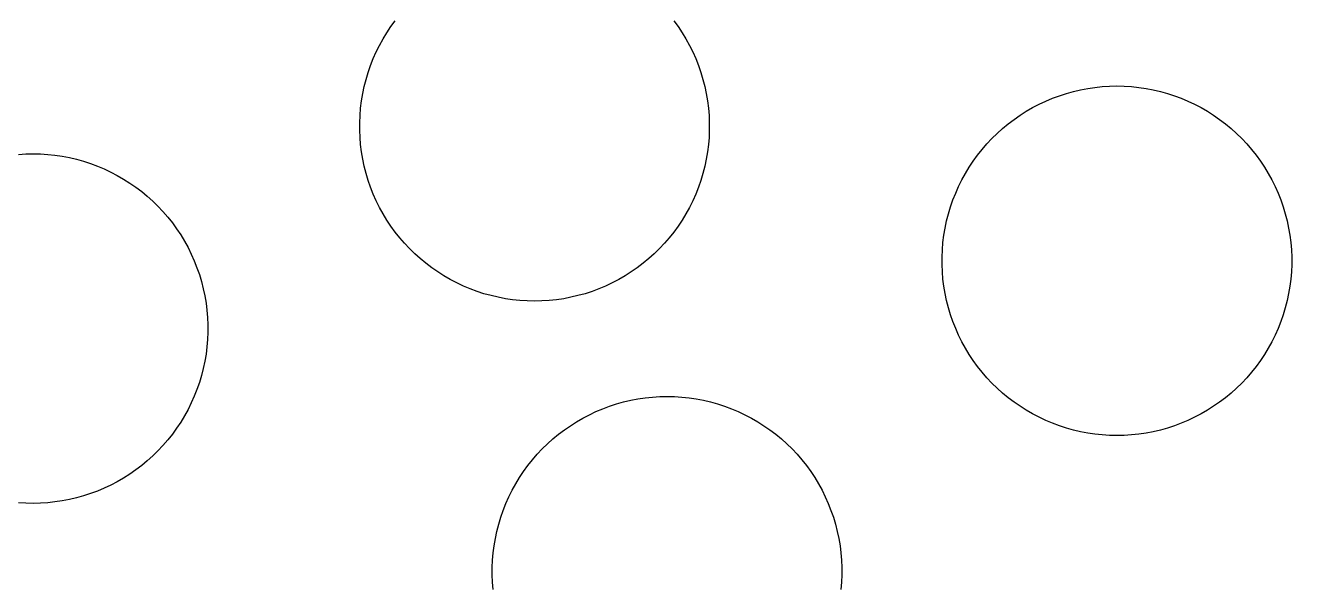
# Model space of a CAD drawing. Header units: metres. Extents: x -102 to 102, y -50 to 50.
# Drawn here: x 55.78 to 67.36, y -18.5 to -13.37 of the extents above; entities that cross this region are included whole.
import ezdxf

# ---------------------------------------------------------------- set-up
doc = ezdxf.new("R2010")
doc.units = ezdxf.units.M

msp = doc.modelspace()

# ---------------------------------------------------------------- linework, layer by layer
for p, q in [((59.0502, -13.4967), (59.0849, -13.4394)), ((59.0849, -13.4394), (59.122, -13.3836)), ((59.122, -13.3836), (59.1614, -13.3294)), ((61.7103, -13.3294), (61.7497, -13.3836)), ((61.7497, -13.3836), (61.7867, -13.4394)), ((61.7867, -13.4394), (61.8215, -13.4967)), ((58.9881, -13.6155), (59.0179, -13.5555)), ((59.0179, -13.5555), (59.0502, -13.4967)), ((61.8215, -13.4967), (61.8537, -13.5555)), ((61.8537, -13.5555), (61.8835, -13.6155)), ((58.9608, -13.6767), (58.9881, -13.6155)), ((61.8835, -13.6155), (61.9108, -13.6767)), ((58.9141, -13.8023), (58.9362, -13.739)), ((58.9362, -13.739), (58.9608, -13.6767)), ((61.9108, -13.6767), (61.9355, -13.739)), ((61.9355, -13.739), (61.9575, -13.8023)), ((58.8781, -13.9314), (58.8948, -13.8665)), ((58.8948, -13.8665), (58.9141, -13.8023)), ((61.9575, -13.8023), (61.9769, -13.8665)), ((61.9769, -13.8665), (61.9935, -13.9314)), ((58.853, -14.063), (58.8642, -13.9969)), ((58.8642, -13.9969), (58.8781, -13.9314)), ((61.9935, -13.9314), (62.0075, -13.9969)), ((62.0075, -13.9969), (62.0187, -14.063)), ((65.176, -14.0393), (65.2388, -14.016)), ((65.2388, -14.016), (65.3026, -13.9953)), ((65.3026, -13.9953), (65.3671, -13.9772)), ((65.3671, -13.9772), (65.4323, -13.9619)), ((65.4323, -13.9619), (65.4982, -13.9494)), ((65.4982, -13.9494), (65.5645, -13.9396)), ((65.5645, -13.9396), (65.6311, -13.9326)), ((65.6311, -13.9326), (65.698, -13.9284)), ((65.698, -13.9284), (65.765, -13.927)), ((65.765, -13.927), (65.832, -13.9284)), ((65.832, -13.9284), (65.8989, -13.9326)), ((65.8989, -13.9326), (65.9655, -13.9396)), ((65.9655, -13.9396), (66.0318, -13.9494)), ((66.0318, -13.9494), (66.0977, -13.9619)), ((66.0977, -13.9619), (66.1629, -13.9772)), ((66.1629, -13.9772), (66.2274, -13.9953)), ((66.2274, -13.9953), (66.2912, -14.016)), ((66.2912, -14.016), (66.354, -14.0393)), ((58.839, -14.1963), (58.8446, -14.1295)), ((58.8446, -14.1295), (58.853, -14.063)), ((62.0187, -14.063), (62.0271, -14.1295)), ((62.0271, -14.1295), (62.0327, -14.1963)), ((64.9362, -14.1584), (64.9942, -14.1249)), ((64.9942, -14.1249), (65.0536, -14.0938)), ((65.0536, -14.0938), (65.1142, -14.0653)), ((65.1142, -14.0653), (65.176, -14.0393)), ((66.354, -14.0393), (66.4158, -14.0653)), ((66.4158, -14.0653), (66.4764, -14.0938)), ((66.4764, -14.0938), (66.5358, -14.1249)), ((66.5358, -14.1249), (66.5938, -14.1584)), ((58.8362, -14.2632), (58.839, -14.1963)), ((62.0327, -14.1963), (62.0355, -14.2632)), ((64.7712, -14.2731), (64.8245, -14.2325)), ((64.8245, -14.2325), (64.8796, -14.1943)), ((64.8796, -14.1943), (64.9362, -14.1584)), ((66.5938, -14.1584), (66.6504, -14.1943)), ((66.6504, -14.1943), (66.7055, -14.2325)), ((66.7055, -14.2325), (66.7588, -14.2731)), ((58.8362, -14.3302), (58.8362, -14.2632)), ((58.839, -14.3972), (58.8362, -14.3302)), ((62.0355, -14.3302), (62.0327, -14.3972)), ((62.0355, -14.2632), (62.0355, -14.3302)), ((64.6218, -14.4075), (64.6697, -14.3606)), ((64.6697, -14.3606), (64.7195, -14.3158)), ((64.7195, -14.3158), (64.7712, -14.2731)), ((66.7588, -14.2731), (66.8105, -14.3158)), ((66.8105, -14.3158), (66.8603, -14.3606)), ((66.8603, -14.3606), (66.9082, -14.4075)), ((58.8446, -14.464), (58.839, -14.3972)), ((58.853, -14.5305), (58.8446, -14.464)), ((62.0271, -14.464), (62.0187, -14.5305)), ((62.0327, -14.3972), (62.0271, -14.464)), ((64.5322, -14.5071), (64.576, -14.4564)), ((64.576, -14.4564), (64.6218, -14.4075)), ((66.9082, -14.4075), (66.954, -14.4564)), ((66.954, -14.4564), (66.9978, -14.5071)), ((55.7131, -14.5537), (55.78, -14.5495)), ((55.78, -14.5495), (55.847, -14.5481)), ((55.847, -14.5481), (55.914, -14.5495)), ((55.914, -14.5495), (55.9809, -14.5537)), ((55.9809, -14.5537), (56.0475, -14.5607)), ((56.0475, -14.5607), (56.1138, -14.5705)), ((56.1138, -14.5705), (56.1797, -14.583)), ((56.1797, -14.583), (56.2449, -14.5983)), ((56.2449, -14.5983), (56.3095, -14.6164)), ((58.8642, -14.5965), (58.853, -14.5305)), ((58.8781, -14.6621), (58.8642, -14.5965)), ((62.0075, -14.5965), (61.9935, -14.6621)), ((62.0187, -14.5305), (62.0075, -14.5965)), ((64.4512, -14.6138), (64.4906, -14.5596)), ((64.4906, -14.5596), (64.5322, -14.5071)), ((66.9978, -14.5071), (67.0394, -14.5596)), ((67.0394, -14.5596), (67.0788, -14.6138)), ((56.3095, -14.6164), (56.3732, -14.6371)), ((56.3732, -14.6371), (56.436, -14.6604)), ((56.436, -14.6604), (56.4978, -14.6864)), ((56.4978, -14.6864), (56.5584, -14.7149)), ((56.5584, -14.7149), (56.6178, -14.746)), ((58.8948, -14.727), (58.8781, -14.6621)), ((61.9935, -14.6621), (61.9769, -14.727)), ((64.3794, -14.727), (64.4141, -14.6696)), ((64.4141, -14.6696), (64.4512, -14.6138)), ((67.0788, -14.6138), (67.1159, -14.6696)), ((67.1159, -14.6696), (67.1506, -14.727)), ((56.6178, -14.746), (56.6759, -14.7795)), ((56.6759, -14.7795), (56.7324, -14.8154)), ((56.7324, -14.8154), (56.7875, -14.8536)), ((58.9141, -14.7912), (58.8948, -14.727)), ((58.9362, -14.8544), (58.9141, -14.7912)), ((61.9575, -14.7912), (61.9355, -14.8544)), ((61.9769, -14.727), (61.9575, -14.7912)), ((64.3173, -14.8457), (64.3471, -14.7857)), ((64.3471, -14.7857), (64.3794, -14.727)), ((67.1506, -14.727), (67.1829, -14.7857)), ((67.1829, -14.7857), (67.2127, -14.8457)), ((56.7875, -14.8536), (56.8409, -14.8942)), ((56.8409, -14.8942), (56.8925, -14.9369)), ((56.8925, -14.9369), (56.9423, -14.9817)), ((58.9608, -14.9167), (58.9362, -14.8544)), ((58.9881, -14.978), (58.9608, -14.9167)), ((61.9108, -14.9167), (61.8835, -14.978)), ((61.9355, -14.8544), (61.9108, -14.9167)), ((64.2654, -14.9693), (64.29, -14.907)), ((64.29, -14.907), (64.3173, -14.8457)), ((67.2127, -14.8457), (67.24, -14.907)), ((67.24, -14.907), (67.2646, -14.9693)), ((56.9423, -14.9817), (56.9902, -15.0286)), ((56.9902, -15.0286), (57.036, -15.0775)), ((59.0179, -15.038), (58.9881, -14.978)), ((59.0502, -15.0967), (59.0179, -15.038)), ((61.8537, -15.038), (61.8215, -15.0967)), ((61.8835, -14.978), (61.8537, -15.038)), ((64.2239, -15.0967), (64.2433, -15.0325)), ((64.2433, -15.0325), (64.2654, -14.9693)), ((67.2646, -14.9693), (67.2867, -15.0325)), ((67.2867, -15.0325), (67.3061, -15.0967)), ((57.036, -15.0775), (57.0798, -15.1282)), ((57.0798, -15.1282), (57.1215, -15.1807)), ((57.1215, -15.1807), (57.1608, -15.2349)), ((59.0849, -15.1541), (59.0502, -15.0967)), ((59.122, -15.2099), (59.0849, -15.1541)), ((61.7867, -15.1541), (61.7497, -15.2099)), ((61.8215, -15.0967), (61.7867, -15.1541)), ((64.1933, -15.2272), (64.2073, -15.1616)), ((64.2073, -15.1616), (64.2239, -15.0967)), ((67.3061, -15.0967), (67.3227, -15.1616)), ((67.3227, -15.1616), (67.3367, -15.2272)), ((57.1608, -15.2349), (57.1979, -15.2908)), ((57.1979, -15.2908), (57.2327, -15.3481)), ((59.1614, -15.2641), (59.122, -15.2099)), ((59.203, -15.3166), (59.1614, -15.2641)), ((61.7103, -15.2641), (61.6686, -15.3166)), ((61.7497, -15.2099), (61.7103, -15.2641)), ((64.1738, -15.3597), (64.1822, -15.2932)), ((64.1822, -15.2932), (64.1933, -15.2272)), ((67.3367, -15.2272), (67.3478, -15.2932)), ((67.3478, -15.2932), (67.3562, -15.3597)), ((57.2327, -15.3481), (57.2649, -15.4068)), ((57.2649, -15.4068), (57.2947, -15.4668)), ((59.2468, -15.3673), (59.203, -15.3166)), ((59.2927, -15.4162), (59.2468, -15.3673)), ((61.6249, -15.3673), (61.579, -15.4162)), ((61.6686, -15.3166), (61.6249, -15.3673)), ((64.1682, -15.4265), (64.1738, -15.3597)), ((67.3562, -15.3597), (67.3618, -15.4265)), ((57.2947, -15.4668), (57.322, -15.528)), ((57.322, -15.528), (57.3467, -15.5904)), ((59.3405, -15.4631), (59.2927, -15.4162)), ((59.3904, -15.5079), (59.3405, -15.4631)), ((59.442, -15.5506), (59.3904, -15.5079)), ((61.4813, -15.5079), (61.4297, -15.5506)), ((61.5311, -15.4631), (61.4813, -15.5079)), ((61.579, -15.4162), (61.5311, -15.4631)), ((64.1653, -15.4935), (64.1682, -15.4265)), ((64.1653, -15.5605), (64.1653, -15.4935)), ((67.3618, -15.4265), (67.3647, -15.4935)), ((67.3647, -15.4935), (67.3647, -15.5605)), ((57.3467, -15.5904), (57.3687, -15.6536)), ((59.4954, -15.5912), (59.442, -15.5506)), ((59.5504, -15.6294), (59.4954, -15.5912)), ((59.607, -15.6653), (59.5504, -15.6294)), ((61.3213, -15.6294), (61.2647, -15.6653)), ((61.3763, -15.5912), (61.3213, -15.6294)), ((61.4297, -15.5506), (61.3763, -15.5912)), ((64.1682, -15.6274), (64.1653, -15.5605)), ((64.1738, -15.6942), (64.1682, -15.6274)), ((67.3618, -15.6274), (67.3562, -15.6942)), ((67.3647, -15.5605), (67.3618, -15.6274)), ((57.3687, -15.6536), (57.3881, -15.7178)), ((57.3881, -15.7178), (57.4047, -15.7827)), ((59.665, -15.6988), (59.607, -15.6653)), ((59.7244, -15.7299), (59.665, -15.6988)), ((59.785, -15.7584), (59.7244, -15.7299)), ((59.8468, -15.7844), (59.785, -15.7584)), ((61.0866, -15.7584), (61.0248, -15.7844)), ((61.1472, -15.7299), (61.0866, -15.7584)), ((61.2066, -15.6988), (61.1472, -15.7299)), ((61.2647, -15.6653), (61.2066, -15.6988)), ((64.1822, -15.7607), (64.1738, -15.6942)), ((67.3562, -15.6942), (67.3478, -15.7607)), ((57.4047, -15.7827), (57.4187, -15.8483)), ((57.4187, -15.8483), (57.4298, -15.9143)), ((59.9096, -15.8077), (59.8468, -15.7844)), ((59.9734, -15.8284), (59.9096, -15.8077)), ((60.0379, -15.8465), (59.9734, -15.8284)), ((60.1032, -15.8618), (60.0379, -15.8465)), ((60.169, -15.8743), (60.1032, -15.8618)), ((60.2353, -15.8841), (60.169, -15.8743)), ((60.7027, -15.8743), (60.6364, -15.8841)), ((60.7685, -15.8618), (60.7027, -15.8743)), ((60.8337, -15.8465), (60.7685, -15.8618)), ((60.8983, -15.8284), (60.8337, -15.8465)), ((60.962, -15.8077), (60.8983, -15.8284)), ((61.0248, -15.7844), (60.962, -15.8077)), ((64.1933, -15.8268), (64.1822, -15.7607)), ((64.2073, -15.8923), (64.1933, -15.8268)), ((67.3367, -15.8268), (67.3227, -15.8923)), ((67.3478, -15.7607), (67.3367, -15.8268)), ((57.4298, -15.9143), (57.4382, -15.9808)), ((57.4382, -15.9808), (57.4438, -16.0476)), ((60.3019, -15.8911), (60.2353, -15.8841)), ((60.3688, -15.8953), (60.3019, -15.8911)), ((60.4358, -15.8967), (60.3688, -15.8953)), ((60.5028, -15.8953), (60.4358, -15.8967)), ((60.5697, -15.8911), (60.5028, -15.8953)), ((60.6364, -15.8841), (60.5697, -15.8911)), ((64.2239, -15.9572), (64.2073, -15.8923)), ((64.2433, -16.0214), (64.2239, -15.9572)), ((67.3061, -15.9572), (67.2867, -16.0214)), ((67.3227, -15.8923), (67.3061, -15.9572)), ((57.4438, -16.0476), (57.4467, -16.1146)), ((64.2654, -16.0847), (64.2433, -16.0214)), ((64.29, -16.147), (64.2654, -16.0847)), ((67.2646, -16.0847), (67.24, -16.147)), ((67.2867, -16.0214), (67.2646, -16.0847)), ((57.4467, -16.1816), (57.4438, -16.2485)), ((57.4467, -16.1146), (57.4467, -16.1816)), ((64.3173, -16.2082), (64.29, -16.147)), ((64.3471, -16.2682), (64.3173, -16.2082)), ((67.2127, -16.2082), (67.1829, -16.2682)), ((67.24, -16.147), (67.2127, -16.2082)), ((57.4382, -16.3153), (57.4298, -16.3818)), ((57.4438, -16.2485), (57.4382, -16.3153)), ((64.3794, -16.327), (64.3471, -16.2682)), ((64.4141, -16.3843), (64.3794, -16.327)), ((67.1506, -16.327), (67.1159, -16.3843)), ((67.1829, -16.2682), (67.1506, -16.327)), ((57.4187, -16.4479), (57.4047, -16.5134)), ((57.4298, -16.3818), (57.4187, -16.4479)), ((64.4512, -16.4401), (64.4141, -16.3843)), ((64.4906, -16.4943), (64.4512, -16.4401)), ((67.0788, -16.4401), (67.0394, -16.4943)), ((67.1159, -16.3843), (67.0788, -16.4401)), ((57.4047, -16.5134), (57.3881, -16.5783)), ((64.5322, -16.5468), (64.4906, -16.4943)), ((64.576, -16.5976), (64.5322, -16.5468)), ((66.9978, -16.5468), (66.954, -16.5976)), ((67.0394, -16.4943), (66.9978, -16.5468)), ((57.3687, -16.6425), (57.3467, -16.7058)), ((57.3881, -16.5783), (57.3687, -16.6425)), ((64.6218, -16.6464), (64.576, -16.5976)), ((64.6697, -16.6933), (64.6218, -16.6464)), ((66.9082, -16.6464), (66.8603, -16.6933)), ((66.954, -16.5976), (66.9082, -16.6464)), ((57.322, -16.7681), (57.2947, -16.8293)), ((57.3467, -16.7058), (57.322, -16.7681)), ((61.3165, -16.8049), (61.3823, -16.7924)), ((61.3823, -16.7924), (61.4486, -16.7826)), ((61.4486, -16.7826), (61.5153, -16.7756)), ((61.5153, -16.7756), (61.5822, -16.7714)), ((61.5822, -16.7714), (61.6492, -16.77)), ((61.6492, -16.77), (61.7162, -16.7714)), ((61.7162, -16.7714), (61.7831, -16.7756)), ((61.7831, -16.7756), (61.8497, -16.7826)), ((61.8497, -16.7826), (61.916, -16.7924)), ((61.916, -16.7924), (61.9818, -16.8049)), ((64.7195, -16.7382), (64.6697, -16.6933)), ((64.7712, -16.7809), (64.7195, -16.7382)), ((64.8245, -16.8214), (64.7712, -16.7809)), ((66.7588, -16.7809), (66.7055, -16.8214)), ((66.8105, -16.7382), (66.7588, -16.7809)), ((66.8603, -16.6933), (66.8105, -16.7382)), ((57.2649, -16.8893), (57.2327, -16.9481)), ((57.2947, -16.8293), (57.2649, -16.8893)), ((60.9377, -16.9368), (60.9984, -16.9083)), ((60.9984, -16.9083), (61.0602, -16.8823)), ((61.0602, -16.8823), (61.123, -16.859)), ((61.123, -16.859), (61.1867, -16.8383)), ((61.1867, -16.8383), (61.2513, -16.8202)), ((61.2513, -16.8202), (61.3165, -16.8049)), ((61.9818, -16.8049), (62.0471, -16.8202)), ((62.0471, -16.8202), (62.1116, -16.8383)), ((62.1116, -16.8383), (62.1754, -16.859)), ((62.1754, -16.859), (62.2382, -16.8823)), ((62.2382, -16.8823), (62.2999, -16.9083)), ((62.2999, -16.9083), (62.3606, -16.9368)), ((64.8796, -16.8596), (64.8245, -16.8214)), ((64.9362, -16.8956), (64.8796, -16.8596)), ((64.9942, -16.9291), (64.9362, -16.8956)), ((66.5938, -16.8956), (66.5358, -16.9291)), ((66.6504, -16.8596), (66.5938, -16.8956)), ((66.7055, -16.8214), (66.6504, -16.8596)), ((57.1979, -17.0054), (57.1608, -17.0612)), ((57.2327, -16.9481), (57.1979, -17.0054)), ((60.7637, -17.0373), (60.8203, -17.0014)), ((60.8203, -17.0014), (60.8784, -16.9679)), ((60.8784, -16.9679), (60.9377, -16.9368)), ((62.3606, -16.9368), (62.42, -16.9679)), ((62.42, -16.9679), (62.478, -17.0014)), ((62.478, -17.0014), (62.5346, -17.0373)), ((65.0536, -16.9601), (64.9942, -16.9291)), ((65.1142, -16.9886), (65.0536, -16.9601)), ((65.176, -17.0146), (65.1142, -16.9886)), ((65.2388, -17.038), (65.176, -17.0146)), ((66.354, -17.0146), (66.2912, -17.038)), ((66.4158, -16.9886), (66.354, -17.0146)), ((66.4764, -16.9601), (66.4158, -16.9886)), ((66.5358, -16.9291), (66.4764, -16.9601)), ((57.1215, -17.1154), (57.0798, -17.168)), ((57.1608, -17.0612), (57.1215, -17.1154)), ((60.6037, -17.1588), (60.6553, -17.1161)), ((60.6553, -17.1161), (60.7087, -17.0755)), ((60.7087, -17.0755), (60.7637, -17.0373)), ((62.5346, -17.0373), (62.5896, -17.0755)), ((62.5896, -17.0755), (62.643, -17.1161)), ((62.643, -17.1161), (62.6946, -17.1588)), ((65.3026, -17.0587), (65.2388, -17.038)), ((65.3671, -17.0767), (65.3026, -17.0587)), ((65.4323, -17.092), (65.3671, -17.0767)), ((65.4982, -17.1046), (65.4323, -17.092)), ((65.5645, -17.1143), (65.4982, -17.1046)), ((65.6311, -17.1214), (65.5645, -17.1143)), ((65.698, -17.1256), (65.6311, -17.1214)), ((65.765, -17.127), (65.698, -17.1256)), ((65.832, -17.1256), (65.765, -17.127)), ((65.8989, -17.1214), (65.832, -17.1256)), ((65.9655, -17.1143), (65.8989, -17.1214)), ((66.0318, -17.1046), (65.9655, -17.1143)), ((66.0977, -17.092), (66.0318, -17.1046)), ((66.1629, -17.0767), (66.0977, -17.092)), ((66.2274, -17.0587), (66.1629, -17.0767)), ((66.2912, -17.038), (66.2274, -17.0587)), ((57.036, -17.2187), (56.9902, -17.2675)), ((57.0798, -17.168), (57.036, -17.2187)), ((60.4601, -17.2994), (60.506, -17.2505)), ((60.506, -17.2505), (60.5539, -17.2036)), ((60.5539, -17.2036), (60.6037, -17.1588)), ((62.6946, -17.1588), (62.7444, -17.2036)), ((62.7444, -17.2036), (62.7923, -17.2505)), ((62.7923, -17.2505), (62.8382, -17.2994)), ((56.8925, -17.3593), (56.8409, -17.402)), ((56.9423, -17.3144), (56.8925, -17.3593)), ((56.9902, -17.2675), (56.9423, -17.3144)), ((60.3747, -17.4026), (60.4163, -17.3501)), ((60.4163, -17.3501), (60.4601, -17.2994)), ((62.8382, -17.2994), (62.882, -17.3501)), ((62.882, -17.3501), (62.9236, -17.4026)), ((56.7324, -17.4807), (56.6759, -17.5166)), ((56.7875, -17.4425), (56.7324, -17.4807)), ((56.8409, -17.402), (56.7875, -17.4425)), ((60.2982, -17.5126), (60.3353, -17.4568)), ((60.3353, -17.4568), (60.3747, -17.4026)), ((62.9236, -17.4026), (62.963, -17.4568)), ((62.963, -17.4568), (63.0001, -17.5126)), ((56.4978, -17.6097), (56.436, -17.6357)), ((56.5584, -17.5812), (56.4978, -17.6097)), ((56.6178, -17.5502), (56.5584, -17.5812)), ((56.6759, -17.5166), (56.6178, -17.5502)), ((60.2312, -17.6287), (60.2635, -17.57)), ((60.2635, -17.57), (60.2982, -17.5126)), ((63.0001, -17.5126), (63.0348, -17.57)), ((63.0348, -17.57), (63.0671, -17.6287)), ((56.1138, -17.7257), (56.0475, -17.7355)), ((56.1797, -17.7131), (56.1138, -17.7257)), ((56.2449, -17.6978), (56.1797, -17.7131)), ((56.3095, -17.6798), (56.2449, -17.6978)), ((56.3732, -17.6591), (56.3095, -17.6798)), ((56.436, -17.6357), (56.3732, -17.6591)), ((60.1742, -17.7499), (60.2014, -17.6887)), ((60.2014, -17.6887), (60.2312, -17.6287)), ((63.0671, -17.6287), (63.0969, -17.6887)), ((63.0969, -17.6887), (63.1241, -17.7499)), ((55.78, -17.7467), (55.7131, -17.7425)), ((55.847, -17.7481), (55.78, -17.7467)), ((55.914, -17.7467), (55.847, -17.7481)), ((55.9809, -17.7425), (55.914, -17.7467)), ((56.0475, -17.7355), (55.9809, -17.7425)), ((60.1275, -17.8755), (60.1495, -17.8123)), ((60.1495, -17.8123), (60.1742, -17.7499)), ((63.1241, -17.7499), (63.1488, -17.8123)), ((63.1488, -17.8123), (63.1709, -17.8755)), ((60.0914, -18.0046), (60.1081, -17.9397)), ((60.1081, -17.9397), (60.1275, -17.8755)), ((63.1709, -17.8755), (63.1902, -17.9397)), ((63.1902, -17.9397), (63.2069, -18.0046)), ((60.0663, -18.1362), (60.0775, -18.0702)), ((60.0775, -18.0702), (60.0914, -18.0046)), ((63.2069, -18.0046), (63.2208, -18.0702)), ((63.2208, -18.0702), (63.232, -18.1362)), ((60.0579, -18.2027), (60.0663, -18.1362)), ((63.232, -18.1362), (63.2404, -18.2027)), ((60.0495, -18.3365), (60.0523, -18.2695)), ((60.0523, -18.2695), (60.0579, -18.2027)), ((63.2404, -18.2027), (63.246, -18.2695)), ((63.246, -18.2695), (63.2488, -18.3365)), ((60.0495, -18.4035), (60.0495, -18.3365)), ((60.0523, -18.4704), (60.0495, -18.4035)), ((63.2488, -18.4035), (63.246, -18.4704)), ((63.2488, -18.3365), (63.2488, -18.4035)), ((60.0579, -18.5372), (60.0523, -18.4704)), ((63.246, -18.4704), (63.2404, -18.5372))]:
    msp.add_line(p, q)

doc.saveas('drawing.dxf')
